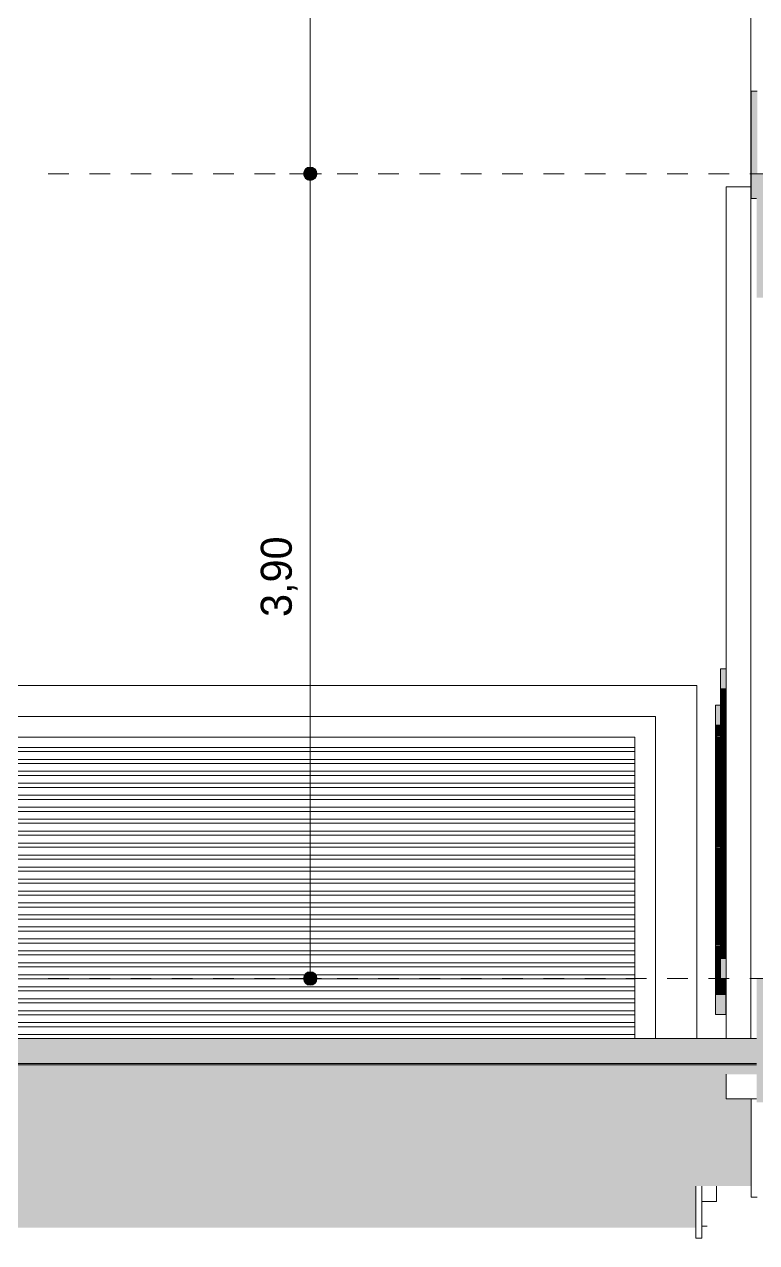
# Model space of a CAD drawing. Header units: metres. Extents: x -96 to 123, y 1 to 648.
# Drawn here: x 52.85 to 56.4, y 591 to 596.9 of the extents above; entities that cross this region are included whole.
import ezdxf

# ---------------------------------------------------------------- set-up
doc = ezdxf.new("R2010")
doc.units = ezdxf.units.M
doc.linetypes.add('_Tracejado longo', pattern=[0.014288, 0.009525, -0.004763])
for name, color, linetype, lineweight in [('A-ANNO-DIMS', 7, 'Continuous', 5), ('A-ANNO-DIMS-100', 7, 'Continuous', 5), ('A-DETL-GENF', 7, 'Continuous', 5), ('A-DOOR', 7, 'Continuous', 5), ('A-FLOR-LEVL', 7, 'Continuous', 5), ('A-FLOR-OTLN', 7, 'Continuous', 5), ('A-FLOR-PATT', 7, 'Continuous', 20), ('A-GLAZ-CWMG', 7, 'Continuous', 5), ('A-WALL', 7, 'Continuous', 5)]:
    doc.layers.add(name, color=color, linetype=linetype, lineweight=lineweight)
doc.styles.add('Century Gothic', font='GOTHIC.TTF', dxfattribs={"height": 0.15})
doc.dimstyles.new('PAA_-_Cota_com_linha_-_metros', dxfattribs={"dimscale": 0.3048, "dimtxt": 0.156625, "dimasz": 0.853018, "dimexe": 0.328084, "dimexo": 0.328084, "dimgap": 0.131234, "dimtad": 1, "dimrnd": 0.01, "dimzin": 0, "dimdsep": 46, "dimtxsty": 'Century Gothic', "dimblk1": 'DOTSMALL', "dimblk2": 'DOTSMALL', "dimsah": 1, "dimcen": 0.09, "dimdle": 0.459318, "dimazin": 0, "dimtfac": 1, "dimtdec": 4, "dimtix": 1, "dimtmove": 0, "dimatfit": 3, "dimfxl": 1, "dimtvp": 1, "dimtolj": 1, "dimtzin": 0, "dimarcsym": 2})
pattern_1 = [(0, (-24.57, 588.736), (0.4064, 0.01091), [0.03353, -0.27127, 0.03353, -0.27127, -1.626]), (0, (-24.57, 588.736), (0.4064, 0.01091), [-0.6096, 0.03353, -0.57607, 0.03353, -0.27127, -0.7112]), (0, (-24.57, 588.736), (0.4064, 0.01091), [-1.524, 0.03353, -0.16967, 0.03353, -0.47447]), (169.464, (-24.417, 588.742), (-0.291185941, 0.032339544), [0.01705, -0.13796, 0.01705, -0.9647]), (169.464, (-24.417, 588.742), (-0.291185941, 0.032339544), [-0.17206, -0.13796, 0.01705, -0.29298, -0.51671]), (169.464, (-24.417, 588.742), (-0.291185941, 0.032339544), [-0.62005, 0.01705, -0.13796, 0.01705, -0.34465]), (169.464, (-24.417, 588.742), (-0.291185941, 0.032339544), [-0.79212, -0.08629, 0.01705, -0.2413]), (190.536, (-24.367, 588.764), (-0.115214728, -0.043246519), [0.01705, -0.13796, -0.98175]), (190.536, (-24.367, 588.764), (-0.115214728, -0.043246519), [-0.15501, 0.01705, -0.13796, -0.82674]), (190.536, (-24.367, 588.764), (-0.115214728, -0.043246519), [-0.31003, 0.01705, -0.29298, -0.51671]), (190.536, (-24.367, 588.764), (-0.115214728, -0.043246519), [-0.62005, 0.01705, -0.13796, -0.3617]), (190.536, (-24.367, 588.764), (-0.115214728, -0.043246519), [-0.77507, 0.01705, -0.08629, -0.25836]), (190.536, (-24.367, 588.764), (-0.115214728, -0.043246519), [-0.87841, 0.01705, -0.2413])]

# ---------------------------------------------------------------- blocks, each defined once
blk = doc.blocks.new('Montante retangular - 50 x 50mm-4130678-Section 3')
at = {"layer": 'A-GLAZ-CWMG'}
blk.add_line((-43.4659, 592.1053), (-43.4159, 592.1053), dxfattribs=at)
blk = doc.blocks.new('Montante retangular - 50 x 50mm-2201411-Section 3')
at = {"layer": 'A-GLAZ-CWMG', "true_color": 0xe5e5e5}
blk.add_hatch(color=254, dxfattribs=at).paths.add_polyline_path([(-43.4433, 593.5108), (-43.4409, 593.5108), (-43.4409, 593.5661), (-43.4409, 593.5663), (-43.4409, 593.6053), (-43.4659, 593.6053), (-43.4659, 593.5108)])
at = {"layer": 'A-GLAZ-CWMG'}
for p, q in [((-43.4659, 593.6053), (-43.4409, 593.6053)), ((-43.4659, 593.5108), (-43.4659, 593.6053))]:
    blk.add_line(p, q, dxfattribs=at)
blk = doc.blocks.new('Montante retangular - 50 x 50mm-2201298-Section 3')
at = {"layer": 'A-GLAZ-CWMG', "true_color": 0xe5e5e5}
blk.add_hatch(color=254, dxfattribs=at).paths.add_polyline_path([(-43.4159, 592.1054), (-43.4159, 592.1999), (-43.4659, 592.1999), (-43.4659, 592.1054), (-43.4433, 592.1054)])
at = {"layer": 'A-GLAZ-CWMG'}
for p, q in [((-43.4659, 592.1054), (-43.4659, 592.1999)), ((-43.4159, 592.1999), (-43.4159, 592.1054)), ((-43.4159, 592.1054), (-43.4659, 592.1054))]:
    blk.add_line(p, q, dxfattribs=at)
blk = doc.blocks.new('Montante retangular - 50 x 50mm-2201299-Section 3')
at = {"layer": 'A-GLAZ-CWMG', "true_color": 0xe5e5e5}
blk.add_hatch(color=254, dxfattribs=at).paths.add_polyline_path([(-43.4433, 592.2), (-43.4159, 592.2), (-43.4159, 592.2595), (-43.4659, 592.2595), (-43.4659, 592.2)])
at = {"layer": 'A-GLAZ-CWMG'}
for p, q in [((-43.4659, 592.2), (-43.4659, 592.2595)), ((-43.4159, 592.2595), (-43.4159, 592.2))]:
    blk.add_line(p, q, dxfattribs=at)
blk = doc.blocks.new('Montante retangular - 50 x 50mm-V121-Section 3')
at = {"layer": 'A-GLAZ-CWMG', "true_color": 0xe5e5e5}
blk.add_hatch(color=254, dxfattribs=at).paths.add_polyline_path([(-43.4159, 592.2596), (-43.4159, 592.28), (-43.4409, 592.28), (-43.4409, 592.3191), (-43.4659, 592.3191), (-43.4659, 592.2596), (-43.4433, 592.2596)])
at = {"layer": 'A-GLAZ-CWMG'}
for p, q in [((-43.4659, 592.2596), (-43.4659, 592.3191)), ((-43.4159, 592.28), (-43.4159, 592.2596))]:
    blk.add_line(p, q, dxfattribs=at)
blk = doc.blocks.new('Montante retangular - 50 x 50mm-V122-Section 3')
at = {"layer": 'A-GLAZ-CWMG', "true_color": 0xe5e5e5}
blk.add_hatch(color=254, dxfattribs=at).paths.add_polyline_path([(-43.4409, 592.3192), (-43.4409, 592.3745), (-43.4409, 592.3746), (-43.4409, 592.3786), (-43.4659, 592.3786), (-43.4659, 592.3192), (-43.4433, 592.3192)])
at = {"layer": 'A-GLAZ-CWMG'}
blk.add_line((-43.4659, 592.3192), (-43.4659, 592.3786), dxfattribs=at)
blk = doc.blocks.new('Montante retangular - 30 x 30mm-4130680-Section 3')
at = {"layer": 'A-GLAZ-CWMG', "true_color": 0xe5e5e5}
blk.add_hatch(color=254, dxfattribs=at).paths.add_polyline_path([(-43.4259, 592.1999), (-43.4259, 592.2), (-43.4433, 592.1999)])
blk = doc.blocks.new('Montante retangular - 30 x 30mm-V123-Section 3')
at = {"layer": 'A-GLAZ-CWMG', "true_color": 0xe5e5e5}
blk.add_hatch(color=254, dxfattribs=at).paths.add_polyline_path([(-43.4409, 592.3786), (-43.4409, 592.3787), (-43.4433, 592.3786)])
blk = doc.blocks.new('Montante retangular - 50 x 50mm-2201290-Section 3')
at = {"layer": 'A-GLAZ-CWMG', "true_color": 0xe5e5e5}
h = blk.add_hatch(color=254, dxfattribs=at)
h.paths.add_polyline_path([(-43.4559, 592.1999), (-43.4559, 592.2), (-43.4659, 592.1999)])
h.paths.add_polyline_path([(-43.4159, 592.1999), (-43.4159, 592.2), (-43.4259, 592.1999)])
blk = doc.blocks.new('Montante retangular - 50 x 50mm-V124-Section 3')
at = {"layer": 'A-GLAZ-CWMG', "true_color": 0xe5e5e5}
blk.add_hatch(color=254, dxfattribs=at).paths.add_polyline_path([(-43.4559, 592.3786), (-43.4559, 592.3787), (-43.4659, 592.3786)])
blk = doc.blocks.new('Montante retangular - 50 x 50mm-2201410-Section 3')
at = {"layer": 'A-GLAZ-CWMG', "true_color": 0xe5e5e5}
blk.add_hatch(color=254, dxfattribs=at).paths.add_polyline_path([(-43.4559, 593.5107), (-43.4559, 593.5108), (-43.4659, 593.5107)])
blk = doc.blocks.new('Montante retangular - 50 x 50mm-2201294-Section 3')
at = {"layer": 'A-GLAZ-CWMG', "true_color": 0xe5e5e5}
blk.add_hatch(color=254, dxfattribs=at).paths.add_polyline_path([(-43.4132, 592.28), (-43.4132, 592.3745), (-43.4409, 592.3745), (-43.4409, 592.28)])
at = {"layer": 'A-GLAZ-CWMG'}
for p in [(-43.4409, 592.3745), (-43.4132, 592.28)]:
    blk.add_line(p, (-43.4409, 592.28), dxfattribs=at)
blk = doc.blocks.new('Montante retangular - 50 x 50mm-2201295-Section 3')
at = {"layer": 'A-GLAZ-CWMG', "true_color": 0xe5e5e5}
blk.add_hatch(color=254, dxfattribs=at).paths.add_polyline_path([(-43.4132, 592.3746), (-43.4132, 592.4341), (-43.4409, 592.4341), (-43.4409, 592.3746)])
at = {"layer": 'A-GLAZ-CWMG'}
blk.add_line((-43.4409, 592.4341), (-43.4409, 592.3746), dxfattribs=at)
blk = doc.blocks.new('Montante retangular - 50 x 50mm-2201412-Section 3')
at = {"layer": 'A-GLAZ-CWMG', "true_color": 0xe5e5e5}
blk.add_hatch(color=254, dxfattribs=at).paths.add_polyline_path([(-43.4409, 593.6854), (-43.4132, 593.6854), (-43.4132, 593.7799), (-43.4409, 593.7799), (-43.4409, 593.7533)])
at = {"layer": 'A-GLAZ-CWMG'}
for q in [(-43.4132, 593.7799), (-43.4409, 593.6854)]:
    blk.add_line((-43.4409, 593.7799), q, dxfattribs=at)
blk = doc.blocks.new('Portão basculante - Portão Basculante - 400x210cm-4135377-Section 3')
at = {"layer": 'A-DOOR'}
for p, q in [((-43.556, 593.7), (-49.796, 593.7)), ((-43.556, 591.989), (-43.556, 593.7)), ((-49.596, 591.989), (-49.596, 593.55)), ((-49.596, 593.55), (-43.756, 593.55)), ((-43.756, 593.55), (-43.756, 591.989)), ((-49.496, 591.989), (-49.496, 593.45)), ((-49.496, 593.45), (-43.856, 593.45)), ((-43.856, 593.45), (-43.856, 591.989)), ((-43.856, 593.4), (-49.496, 593.4)), ((-49.496, 593.38), (-43.856, 593.38)), ((-43.856, 593.342), (-49.496, 593.342)), ((-49.496, 593.322), (-43.856, 593.322)), ((-43.856, 593.284), (-49.496, 593.284)), ((-49.496, 593.264), (-43.856, 593.264)), ((-43.856, 593.226), (-49.496, 593.226)), ((-49.496, 593.206), (-43.856, 593.206)), ((-43.856, 593.168), (-49.496, 593.168)), ((-49.496, 593.148), (-43.856, 593.148)), ((-43.856, 593.11), (-49.496, 593.11)), ((-49.496, 593.09), (-43.856, 593.09)), ((-43.856, 593.052), (-49.496, 593.052)), ((-49.496, 593.032), (-43.856, 593.032)), ((-43.856, 592.994), (-49.496, 592.994)), ((-49.496, 592.974), (-43.856, 592.974)), ((-43.856, 592.936), (-49.496, 592.936)), ((-49.496, 592.916), (-43.856, 592.916)), ((-43.856, 592.878), (-49.496, 592.878)), ((-49.496, 592.858), (-43.856, 592.858)), ((-43.856, 592.82), (-49.496, 592.82)), ((-49.496, 592.8), (-43.856, 592.8)), ((-43.856, 592.762), (-49.496, 592.762)), ((-49.496, 592.742), (-43.856, 592.742)), ((-43.856, 592.704), (-49.496, 592.704)), ((-49.496, 592.684), (-43.856, 592.684)), ((-43.856, 592.646), (-49.496, 592.646)), ((-49.496, 592.626), (-43.856, 592.626)), ((-43.856, 592.588), (-49.496, 592.588)), ((-49.496, 592.568), (-43.856, 592.568)), ((-43.856, 592.53), (-49.496, 592.53)), ((-49.496, 592.51), (-43.856, 592.51)), ((-43.856, 592.472), (-49.496, 592.472)), ((-49.496, 592.452), (-43.856, 592.452)), ((-43.856, 592.414), (-49.496, 592.414)), ((-49.496, 592.394), (-43.856, 592.394)), ((-43.856, 592.356), (-49.496, 592.356)), ((-49.496, 592.336), (-43.856, 592.336)), ((-43.856, 592.298), (-49.496, 592.298)), ((-49.496, 592.278), (-43.856, 592.278)), ((-43.856, 592.24), (-49.496, 592.24)), ((-49.496, 592.22), (-43.856, 592.22)), ((-43.856, 592.182), (-49.496, 592.182)), ((-49.496, 592.162), (-43.856, 592.162)), ((-43.856, 592.124), (-49.496, 592.124)), ((-49.496, 592.104), (-43.856, 592.104)), ((-43.856, 592.066), (-49.496, 592.066)), ((-49.496, 592.046), (-43.856, 592.046)), ((-43.856, 592.008), (-49.496, 592.008))]:
    blk.add_line(p, q, dxfattribs=at)
blk = doc.blocks.new('LUC-ARQ-001-MOD-EMB_rvt-3-Section 3')
at = {"layer": 'A-FLOR-OTLN', "true_color": 0x808080}
blk.add_hatch(color=8, dxfattribs=at).paths.add_polyline_path([(-49.1494, 591.8683), (-43.266, 591.8683), (-43.266, 591.989), (-49.704, 591.989), (-49.704, 591.8683)])
at = {"layer": 'A-FLOR-PATT', "lineweight": 5, "true_color": 0x808080}
blk.add_hatch(color=8, dxfattribs=at).paths.add_polyline_path([(-49.496, 591.8612), (-43.266, 591.8612), (-43.266, 591.8683), (-49.686, 591.8683), (-49.686, 591.8612), (-49.5209, 591.8612)])
at = {"layer": 'A-FLOR-PATT', "lineweight": 5, "true_color": 0xe5e5e5}
h = blk.add_hatch(dxfattribs=at)
h.set_pattern_fill('FP_13', color=254, style=0, pattern_type=2)
h.set_pattern_definition(pattern_1)
h.paths.add_polyline_path([(-45.638, 591.0723), (-43.5609, 591.0723), (-43.5609, 591.2743), (-43.2932, 591.2743), (-43.2932, 591.6961), (-43.4132, 591.6961), (-43.4132, 591.8159), (-43.266, 591.8159), (-43.266, 591.8612), (-49.686, 591.8612), (-49.686, 591.0723), (-49.1494, 591.0723)])
h = blk.add_hatch(dxfattribs=at)
h.set_pattern_fill('FP_13', color=254, style=0, pattern_type=2)
h.set_pattern_definition(pattern_1)
h.paths.add_polyline_path([(-45.638, 591.0723), (-43.5609, 591.0723), (-43.5609, 591.2743), (-43.2932, 591.2743), (-43.2932, 591.6961), (-43.4132, 591.6961), (-43.4132, 591.8159), (-43.266, 591.8159), (-43.266, 591.8612), (-49.686, 591.8612), (-49.686, 591.0723), (-49.1494, 591.0723)])
at = {"layer": 'A-WALL', "true_color": 0xffbb77}
blk.add_hatch(color=31, dxfattribs=at).paths.add_polyline_path([(-43.266, 596.06), (-43.266, 596.18), (-43.2631, 596.18), (-43.2631, 596.58), (-43.2931, 596.58), (-43.2931, 596.06)])
at = {"layer": 'A-FLOR-OTLN', "lineweight": 20}
for p, q in [((-43.266, 591.989), (-49.704, 591.989)), ((-43.266, 591.8683), (-49.704, 591.8683))]:
    blk.add_line(p, q, dxfattribs=at)
at = {"layer": 'A-FLOR-OTLN', "color": 8, "true_color": 0x808080}
blk.add_line((-49.704, 591.8612), (-43.266, 591.8612), dxfattribs=at)
at = {"layer": 'A-FLOR-OTLN'}
blk.add_line((-43.5057, 591.08), (-43.5309, 591.08), dxfattribs=at)
at = {"layer": 'A-WALL'}
for p, q in [((-43.2943, 596.18), (-43.2943, 599.3)), ((-43.2933, 596.06), (-43.2933, 596.18)), ((-43.4132, 591.989), (-43.4132, 596.1162)), ((-43.2933, 596.1162), (-43.4132, 596.1162)), ((-43.2933, 596.06), (-43.2933, 592.28)), ((-43.2933, 591.989), (-43.2933, 592.28)), ((-43.4132, 591.6961), (-43.4132, 591.8159)), ((-43.266, 591.6961), (-43.4132, 591.6961)), ((-43.2932, 591.2202), (-43.2932, 591.6961)), ((-43.5609, 591.022), (-43.5609, 591.2743)), ((-43.5309, 591.2743), (-43.5309, 591.022)), ((-43.4609, 591.2743), (-43.4609, 591.2)), ((-43.4609, 591.2743), (-43.4609, 591.2)), ((-43.4609, 591.2), (-43.5309, 591.2)), ((-43.2633, 591.2202), (-43.2932, 591.2202)), ((-43.5609, 591.022), (-43.5309, 591.022))]:
    blk.add_line(p, q, dxfattribs=at)
at = {"layer": 'A-WALL', "color": 8, "true_color": 0x808080}
for p, q in [((-43.2931, 596.58), (-43.2931, 596.06)), ((-43.2631, 596.58), (-43.2931, 596.58)), ((-43.2931, 596.06), (-43.266, 596.06))]:
    blk.add_line(p, q, dxfattribs=at)
at = {"layer": 'A-DOOR', "color": 253, "lineweight": 5, "true_color": 0x999999}
blk.add_blockref('Portão basculante - Portão Basculante - 400x210cm-4135377-Section 3', (0, 0), dxfattribs=at)
at = {"layer": 'A-GLAZ-CWMG', "color": 253, "lineweight": 5, "true_color": 0x999999}
for name, p in [('Montante retangular - 50 x 50mm-2201412-Section 3', (0, 0)), ('Montante retangular - 50 x 50mm-2201295-Section 3', (0, 1.2513)), ('Montante retangular - 50 x 50mm-2201295-Section 3', (0, 1.1917)), ('Montante retangular - 50 x 50mm-2201411-Section 3', (0, 0)), ('Montante retangular - 50 x 50mm-2201295-Section 3', (0, 1.1321)), ('Montante retangular - 50 x 50mm-2201410-Section 3', (0, 0)), ('Montante retangular - 50 x 50mm-V122-Section 3', (0, 1.1321)), ('Montante retangular - 50 x 50mm-2201295-Section 3', (0, 1.0725)), ('Montante retangular - 50 x 50mm-V124-Section 3', (0, 1.0725)), ('Montante retangular - 50 x 50mm-V122-Section 3', (0, 1.0725)), ('Montante retangular - 50 x 50mm-2201295-Section 3', (0, 1.0129)), ('Montante retangular - 50 x 50mm-V124-Section 3', (0, 1.0129)), ('Montante retangular - 50 x 50mm-V122-Section 3', (0, 1.0129)), ('Montante retangular - 30 x 30mm-V123-Section 3', (0, 1.0129)), ('Montante retangular - 50 x 50mm-2201295-Section 3', (0, 0.9533)), ('Montante retangular - 50 x 50mm-V124-Section 3', (0, 0.9533)), ('Montante retangular - 50 x 50mm-V122-Section 3', (0, 0.9533)), ('Montante retangular - 30 x 30mm-V123-Section 3', (0, 0.9533)), ('Montante retangular - 50 x 50mm-2201295-Section 3', (0, 0.8937)), ('Montante retangular - 50 x 50mm-V122-Section 3', (0, 0.8937)), ('Montante retangular - 30 x 30mm-V123-Section 3', (0, 0.8937)), ('Montante retangular - 50 x 50mm-2201295-Section 3', (0, 0.8342)), ('Montante retangular - 50 x 50mm-V124-Section 3', (0, 0.8342)), ('Montante retangular - 50 x 50mm-V122-Section 3', (0, 0.8342)), ('Montante retangular - 50 x 50mm-2201295-Section 3', (0, 0.7746)), ('Montante retangular - 50 x 50mm-V124-Section 3', (0, 0.7746)), ('Montante retangular - 50 x 50mm-V122-Section 3', (0, 0.7746)), ('Montante retangular - 30 x 30mm-V123-Section 3', (0, 0.7746)), ('Montante retangular - 50 x 50mm-2201295-Section 3', (0, 0.715)), ('Montante retangular - 50 x 50mm-V124-Section 3', (0, 0.715)), ('Montante retangular - 50 x 50mm-V122-Section 3', (0, 0.715)), ('Montante retangular - 50 x 50mm-2201295-Section 3', (0, 0.6554)), ('Montante retangular - 50 x 50mm-V122-Section 3', (0, 0.6554)), ('Montante retangular - 50 x 50mm-2201295-Section 3', (0, 0.5958)), ('Montante retangular - 50 x 50mm-V124-Section 3', (0, 0.5958)), ('Montante retangular - 50 x 50mm-V122-Section 3', (0, 0.5958)), ('Montante retangular - 50 x 50mm-2201295-Section 3', (0, 0.5362)), ('Montante retangular - 50 x 50mm-V124-Section 3', (0, 0.5362)), ('Montante retangular - 50 x 50mm-V122-Section 3', (0, 0.5362)), ('Montante retangular - 50 x 50mm-2201295-Section 3', (0, 0.4767)), ('Montante retangular - 50 x 50mm-V124-Section 3', (0, 0.4767)), ('Montante retangular - 50 x 50mm-V122-Section 3', (0, 0.4767)), ('Montante retangular - 30 x 30mm-V123-Section 3', (0, 0.4767)), ('Montante retangular - 50 x 50mm-2201295-Section 3', (0, 0.4171)), ('Montante retangular - 50 x 50mm-V122-Section 3', (0, 0.4171)), ('Montante retangular - 30 x 30mm-V123-Section 3', (0, 0.4171)), ('Montante retangular - 50 x 50mm-2201295-Section 3', (0, 0.3575)), ('Montante retangular - 50 x 50mm-V124-Section 3', (0, 0.3575)), ('Montante retangular - 50 x 50mm-V122-Section 3', (0, 0.3575)), ('Montante retangular - 50 x 50mm-2201295-Section 3', (0, 0.2979)), ('Montante retangular - 50 x 50mm-V124-Section 3', (0, 0.2979)), ('Montante retangular - 50 x 50mm-V122-Section 3', (0, 0.2979)), ('Montante retangular - 30 x 30mm-V123-Section 3', (0, 0.2979)), ('Montante retangular - 50 x 50mm-2201295-Section 3', (0, 0.2383)), ('Montante retangular - 50 x 50mm-V124-Section 3', (0, 0.2383)), ('Montante retangular - 50 x 50mm-V122-Section 3', (0, 0.2383)), ('Montante retangular - 30 x 30mm-V123-Section 3', (0, 0.2383)), ('Montante retangular - 50 x 50mm-V122-Section 3', (0, 0.1787)), ('Montante retangular - 30 x 30mm-V123-Section 3', (0, 0.1787)), ('Montante retangular - 50 x 50mm-2201295-Section 3', (0, 0.1787)), ('Montante retangular - 50 x 50mm-V124-Section 3', (0, 0.1192)), ('Montante retangular - 50 x 50mm-V122-Section 3', (0, 0.1192)), ('Montante retangular - 50 x 50mm-2201295-Section 3', (0, 0.1192)), ('Montante retangular - 50 x 50mm-V124-Section 3', (0, 0.0596)), ('Montante retangular - 50 x 50mm-V122-Section 3', (0, 0.0596)), ('Montante retangular - 30 x 30mm-V123-Section 3', (0, 0.0596)), ('Montante retangular - 50 x 50mm-2201295-Section 3', (0, 0.0596)), ('Montante retangular - 50 x 50mm-V124-Section 3', (0, 0)), ('Montante retangular - 50 x 50mm-V122-Section 3', (0, 0)), ('Montante retangular - 30 x 30mm-V123-Section 3', (0, 0)), ('Montante retangular - 50 x 50mm-2201295-Section 3', (0, 0)), ('Montante retangular - 50 x 50mm-V121-Section 3', (0, 0)), ('Montante retangular - 50 x 50mm-2201294-Section 3', (0, 0)), ('Montante retangular - 50 x 50mm-2201290-Section 3', (0, 0.0596)), ('Montante retangular - 50 x 50mm-2201299-Section 3', (0, 0)), ('Montante retangular - 30 x 30mm-4130680-Section 3', (0, 0.0596)), ('Montante retangular - 50 x 50mm-2201290-Section 3', (0, 0)), ('Montante retangular - 50 x 50mm-2201298-Section 3', (0, 0)), ('Montante retangular - 30 x 30mm-4130680-Section 3', (0, 0)), ('Montante retangular - 50 x 50mm-4130678-Section 3', (0, 0))]:
    blk.add_blockref(name, p, dxfattribs=at)
blk = doc.blocks.new('DIMBLOCK88-Section 3')
at = {"layer": 'A-ANNO-DIMS-100', "true_color": 0x800000}
h = blk.add_hatch(color=16, dxfattribs=at)
edge = h.paths.add_edge_path()
edge.add_arc((54.2399, 596.18), 0.0325, 0, 360)
h = blk.add_hatch(color=16, dxfattribs=at)
edge = h.paths.add_edge_path()
edge.add_arc((54.2399, 592.28), 0.0325, 0, 360)
at = {"layer": 'A-ANNO-DIMS-100', "color": 16, "true_color": 0x800000}
for p, q in [((54.2399, 596.18), (54.1399, 596.18)), ((54.2399, 592.28), (54.2399, 596.18)), ((54.2399, 596.18), (54.294, 596.18)), ((54.2399, 592.28), (54.1399, 592.28)), ((54.2399, 592.28), (54.294, 592.28))]:
    blk.add_line(p, q, dxfattribs=at)
for centre in [(54.2399, 596.18), (54.2399, 592.28)]:
    blk.add_circle(centre, 0.0325, dxfattribs=at)
at = {"layer": 'A-ANNO-DIMS-100', "color": 0, "insert": (54.0002, 594.0319), "char_height": 0.15, "width": 0.475501, "attachment_point": 1, "rotation": 90, "line_spacing_factor": 0.984502, "style": 'Century Gothic'}
blk.add_mtext('3,90', dxfattribs=at)
blk = doc.blocks.new('_DotSmall')
at = {"color": 0, "linetype": 'ByBlock', "const_width": 0.5}
blk.add_lwpolyline([(-0.0625, 0, 1), (0.0625, 0, 1)], format="xyb", close=True, dxfattribs=at)
blk = doc.blocks.new('DIMBLOCK89-Section 3')
at = {"layer": 'A-ANNO-DIMS-100', "true_color": 0x800000}
h = blk.add_hatch(color=16, dxfattribs=at)
edge = h.paths.add_edge_path()
edge.add_arc((54.2399, 599.3), 0.0325, 0, 360)
h = blk.add_hatch(color=16, dxfattribs=at)
edge = h.paths.add_edge_path()
edge.add_arc((54.2399, 596.18), 0.0325, 0, 360)
at = {"layer": 'A-ANNO-DIMS-100', "color": 16, "true_color": 0x800000}
for p, q in [((54.2399, 599.3), (54.1399, 599.3)), ((54.2399, 596.18), (54.2399, 599.3)), ((54.2399, 599.3), (54.294, 599.3)), ((54.2399, 596.18), (54.1399, 596.18)), ((54.2399, 596.18), (54.294, 596.18))]:
    blk.add_line(p, q, dxfattribs=at)
for centre in [(54.2399, 599.3), (54.2399, 596.18)]:
    blk.add_circle(centre, 0.0325, dxfattribs=at)
at = {"layer": 'A-ANNO-DIMS-100', "color": 0, "insert": (54.0002, 597.5419), "char_height": 0.15, "width": 0.475501, "attachment_point": 1, "rotation": 90, "line_spacing_factor": 0.984502, "style": 'Century Gothic'}
blk.add_mtext('3,12', dxfattribs=at)

msp = doc.modelspace()

# ---------------------------------------------------------------- hatches: boundary and pattern name
at = {"layer": 'A-DETL-GENF', "true_color": 0x808080}
h = msp.add_hatch(color=8, dxfattribs=at)
h.paths.add_polyline_path([(99.3415, 591), (99.6528, 591), (99.6528, 592.28), (99.3408, 592.28), (99.3408, 591)])
h.paths.add_polyline_path([(49.8768, 591.2), (49.9648, 591.2), (49.9647, 592.28), (49.6528, 592.28), (49.6528, 591.2), (49.8428, 591.2)])
h.paths.add_polyline_path([(56.5392, 591.68), (56.5928, 591.68), (56.5928, 592.28), (56.4028, 592.28), (56.4028, 591.68), (56.4449, 591.68)])
h.paths.add_polyline_path([(61.0528, 591.68), (61.0528, 592.28), (60.8028, 592.28), (60.8028, 591.68)])
h.paths.add_polyline_path([(64.1978, 591.68), (64.1978, 592.28), (64.0078, 592.28), (64.0078, 591.68)])
h.paths.add_polyline_path([(68.6478, 591.68), (68.6478, 592.28), (68.3478, 592.28), (68.3478, 591.68)])
h.paths.add_polyline_path([(76.4528, 591.68), (76.6428, 591.68), (76.6428, 592.28), (76.4528, 592.2796), (76.4528, 591.7657)])
h.paths.add_polyline_path([(80.9978, 591.68), (81.2978, 591.68), (81.2978, 592.28), (80.9978, 592.28), (80.9978, 591.758)])
h.paths.add_polyline_path([(78.9528, 591.68), (79.1428, 591.68), (79.1428, 592.28), (78.9528, 592.28), (78.9528, 592.0524)])
h.paths.add_polyline_path([(85.7978, 591.68), (85.7978, 592.28), (85.6078, 592.28), (85.6078, 591.68)])
h.paths.add_polyline_path([(88.5928, 591.68), (88.8428, 591.68), (88.8428, 592.28), (88.5928, 592.28), (88.5928, 592.0206)])
h.paths.add_polyline_path([(93.2428, 591.68), (93.2428, 592.28), (93.0528, 592.28), (93.0528, 591.68)])
h.paths.add_polyline_path([(76.6356, 594.88), (76.6428, 594.88), (76.6428, 596.18), (76.4528, 596.1796), (76.4528, 594.88), (76.6006, 594.88)])
h.paths.add_polyline_path([(64.1778, 594.98), (64.1978, 594.98), (64.1978, 596.18), (63.8478, 596.18), (63.8478, 594.98), (64.1261, 594.98)])
h.paths.add_polyline_path([(68.5154, 594.98), (68.6478, 594.98), (68.6478, 596.18), (68.3478, 596.18), (68.3478, 594.98), (68.3562, 594.98)])
h.paths.add_polyline_path([(81.2978, 594.98), (81.2978, 596.18), (80.9978, 596.18), (80.9986, 594.98), (81.2755, 594.98)])
h.paths.add_polyline_path([(85.7978, 594.98), (85.7978, 596.18), (85.4478, 596.18), (85.4478, 594.98), (85.6337, 594.98)])
h.paths.add_polyline_path([(88.5913, 595.18), (88.8428, 595.18), (88.8428, 596.18), (88.5913, 596.18), (88.5913, 595.244)])
h.paths.add_polyline_path([(79.0497, 595.18), (79.1428, 595.18), (79.1428, 596.18), (78.9544, 596.18), (78.9544, 595.18), (79.0215, 595.18)])
h.paths.add_polyline_path([(70.7101, 595.18), (70.8928, 595.18), (70.8928, 596.08), (70.7028, 596.08), (70.7028, 595.18)])
h.paths.add_polyline_path([(61.0528, 595.18), (61.0528, 596.18), (60.8028, 596.18), (60.8028, 595.18)])
h.paths.add_polyline_path([(93.2428, 595.58), (93.2428, 596.3), (93.0528, 596.3), (93.0528, 595.58), (93.2353, 595.58)])
h.paths.add_polyline_path([(56.4028, 595.58), (56.5928, 595.58), (56.5928, 596.18), (56.4028, 596.18), (56.4028, 595.7409)])

# ---------------------------------------------------------------- linework, layer by layer
at = {"layer": 'A-FLOR-LEVL', "color": 8, "linetype": '_Tracejado longo', "true_color": 0x808080}
for p, q in [((52.9697, 596.18), (103.4161, 596.18)), ((52.9697, 592.28), (103.4161, 592.28))]:
    msp.add_line(p, q, dxfattribs=at)

# ---------------------------------------------------------------- block references
at = {"lineweight": 5}
msp.add_blockref('LUC-ARQ-001-MOD-EMB_rvt-3-Section 3', (99.6687, 0), dxfattribs=at)

# ---------------------------------------------------------------- dimensions: what is measured, and where the dimension line sits
at = {"layer": 'A-ANNO-DIMS', "color": 16, "true_color": 0x800000}
for base, p1, p2, override, picture, middle in [((54.2399, 599.3), (54.194, 596.18), (54.194, 599.3), {"dimpost": '<>', "dimfxl": 3.12}, 'DIMBLOCK89-Section 3', (54.1212, 597.74)), ((54.2399, 596.18), (54.194, 592.28), (54.194, 596.18), {"dimpost": '<>', "dimfxl": 3.9}, 'DIMBLOCK88-Section 3', (54.1212, 594.23))]:
    dim = msp.add_linear_dim(base=base, p1=p1, p2=p2, angle=90, dimstyle='PAA_-_Cota_com_linha_-_metros', override=override, dxfattribs=at)
    dim.commit()
    dim.dimension.update_dxf_attribs({"geometry": picture, "text_midpoint": middle})

doc.saveas('drawing.dxf')
